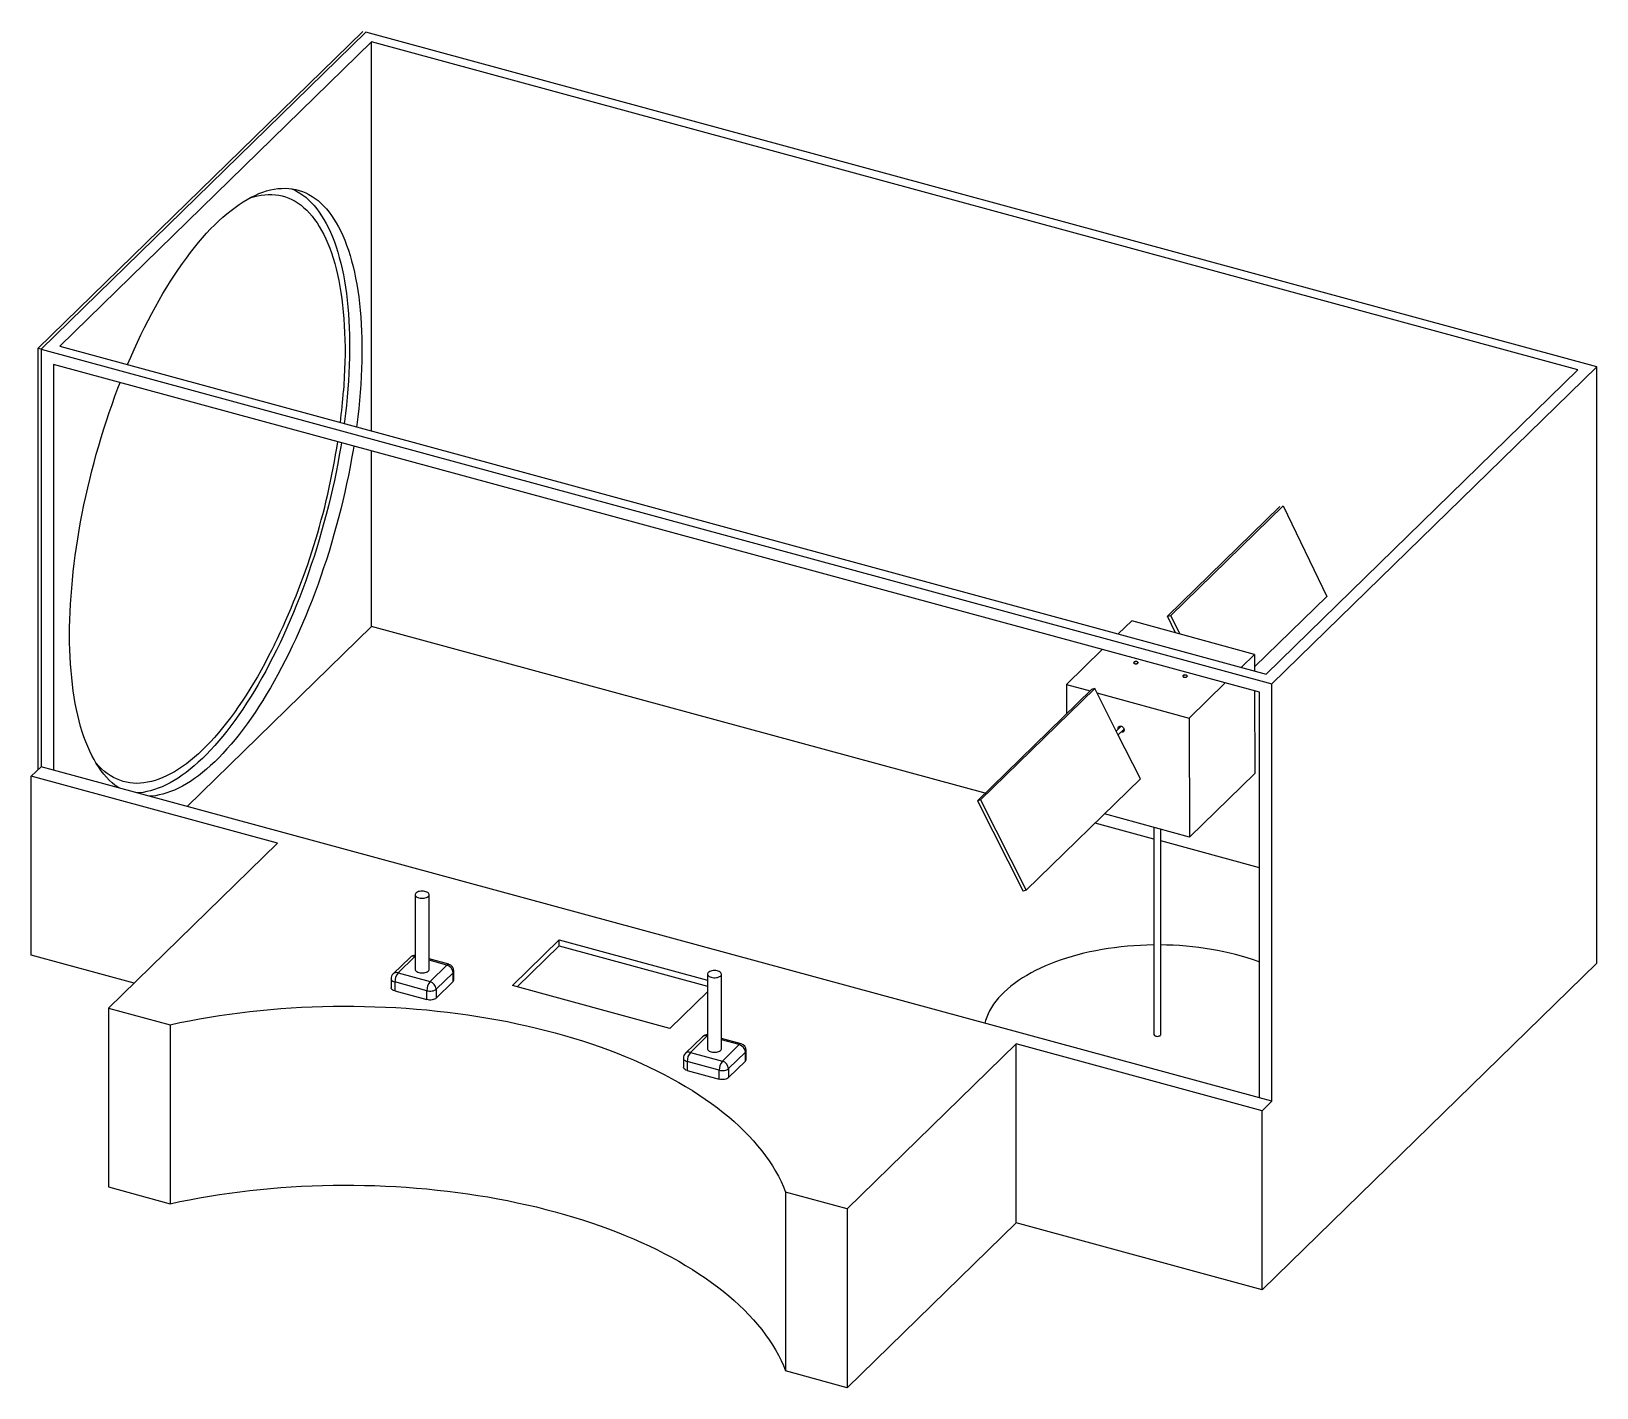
# Model space of a CAD drawing. Header units: millimetres. Extents: x -1367 to 1188, y 0 to 840.
# Drawn here: x -1367.4 to -1142.5, y 130.6 to 325.5 of the extents above; entities that cross this region are included whole.
import ezdxf

# ---------------------------------------------------------------- set-up
doc = ezdxf.new("R2010")
doc.units = ezdxf.units.MM
doc.header["$LTSCALE"] = 0.5
doc.layers.add('细实线', color=3, linetype='Continuous', lineweight=25)

msp = doc.modelspace()

# ---------------------------------------------------------------- linework, layer by layer
at = {"layer": '细实线'}
for p, q in [((-1319.81, 325.53), (-1366.48, 279.98)), ((-1319.37, 325.41), (-1366.04, 279.86)), ((-1318.54, 324.02), (-1363.34, 280.29)), ((-1142.49, 277.34), (-1319.37, 325.41)), ((-1145.19, 276.91), (-1318.54, 324.02)), ((-1318.54, 268.12), (-1318.54, 324.02)), ((-1366.04, 279.86), (-1366.48, 279.98)), ((-1366.48, 279.98), (-1366.48, 219.43)), ((-1366.04, 279.86), (-1366.04, 219.86)), ((-1366.04, 279.86), (-1189.16, 231.79)), ((-1363.34, 280.29), (-1189.99, 233.18)), ((-1190.93, 230.56), (-1364.27, 277.67)), ((-1364.27, 277.67), (-1364.27, 219.38)), ((-1189.99, 233.18), (-1145.19, 276.91)), ((-1189.16, 231.79), (-1142.49, 277.34)), ((-1142.49, 191.62), (-1142.49, 277.34)), ((-1318.54, 240.02), (-1318.54, 265.24)), ((-1204.16, 241.49), (-1188.01, 257.24)), ((-1203.7, 241.61), (-1187.55, 257.35)), ((-1187.55, 257.35), (-1181.26, 244.32)), ((-1181.26, 244.32), (-1191.65, 234.2)), ((-1209.31, 240.83), (-1211.24, 238.96)), ((-1191.65, 236), (-1209.31, 240.83)), ((-1204.16, 241.49), (-1203.7, 241.61)), ((-1203.01, 239.11), (-1204.16, 241.49)), ((-1202.41, 238.94), (-1203.7, 241.61)), ((-1318.54, 240.02), (-1345.04, 214.15)), ((-1230.36, 216.05), (-1318.54, 240.02)), ((-1213.55, 236.7), (-1218.69, 231.69)), ((-1209, 234.81), (-1209, 234.74)), ((-1208.4, 234.74), (-1208.4, 234.81)), ((-1193.55, 234.15), (-1191.65, 236)), ((-1191.65, 236), (-1191.65, 233.63)), ((-1201.94, 232.88), (-1201.94, 232.81)), ((-1201.34, 232.81), (-1201.34, 232.88)), ((-1201.03, 226.86), (-1195.86, 231.9)), ((-1189.16, 171.79), (-1189.16, 231.79)), ((-1215.07, 230.95), (-1231.49, 214.95)), ((-1214.61, 231.08), (-1231.03, 215.08)), ((-1218.69, 231.69), (-1215.28, 230.75)), ((-1218.69, 231.69), (-1218.69, 227.43)), ((-1214.61, 231.08), (-1215.07, 230.95)), ((-1211.33, 224.61), (-1214.61, 231.08)), ((-1214.31, 230.49), (-1201.03, 226.86)), ((-1191.64, 230.75), (-1191.62, 218.88)), ((-1190.93, 172.27), (-1190.93, 230.56)), ((-1210.82, 225.68), (-1211.52, 224.99)), ((-1211.24, 224.43), (-1210.4, 225.25)), ((-1211.03, 225.61), (-1211.02, 225.69)), ((-1211.01, 225.49), (-1211.03, 225.61)), ((-1210.56, 225.05), (-1210.56, 225.1)), ((-1201.03, 226.86), (-1201, 209.74)), ((-1208.04, 218.13), (-1211.33, 224.61)), ((-1367.44, 218.49), (-1366.04, 219.86)), ((-1332.06, 208.88), (-1367.44, 218.49)), ((-1367.44, 192.78), (-1367.44, 218.49)), ((-1364.27, 219.38), (-1366.04, 219.86)), ((-1190.93, 172.27), (-1364.27, 219.38)), ((-1191.62, 218.88), (-1201, 209.74)), ((-1224.46, 202.13), (-1208.04, 218.13)), ((-1231.03, 215.08), (-1231.49, 214.95)), ((-1231.49, 214.95), (-1224.92, 202)), ((-1231.03, 215.08), (-1224.46, 202.13)), ((-1206.12, 209.47), (-1214.57, 211.76)), ((-1201, 209.74), (-1213.22, 213.08)), ((-1206.12, 211.14), (-1206.12, 181.38)), ((-1205.12, 181.38), (-1205.12, 210.86)), ((-1356.33, 185.19), (-1332.06, 208.88)), ((-1190.93, 205.34), (-1205.12, 209.2)), ((-1312.28, 201.47), (-1312.28, 190.76)), ((-1310.28, 190.76), (-1310.28, 201.47)), ((-1224.46, 202.13), (-1224.92, 202)), ((-1298.31, 188.41), (-1291.59, 194.97)), ((-1297.62, 188.22), (-1291.59, 194.11)), ((-1291.59, 194.97), (-1270.27, 189.17)), ((-1291.59, 194.11), (-1291.59, 194.97)), ((-1291.59, 194.11), (-1270.27, 188.32)), ((-1352.67, 188.77), (-1367.44, 192.78)), ((-1313.01, 192.47), (-1315.44, 190.1)), ((-1312.31, 192.61), (-1314.74, 190.24)), ((-1312.28, 192.65), (-1312.31, 192.61)), ((-1312.28, 192.6), (-1312.31, 192.61)), ((-1307.45, 191.47), (-1310.28, 192.24)), ((-1307.72, 191.36), (-1310.28, 192.06)), ((-1310.14, 188.99), (-1307.72, 191.36)), ((-1190.56, 144.71), (-1142.49, 191.62)), ((-1315.74, 189.38), (-1315.74, 188.1)), ((-1314.74, 190.24), (-1310.14, 188.99)), ((-1306.83, 190.26), (-1309.26, 187.89)), ((-1309.26, 186.61), (-1306.83, 188.98)), ((-1306.83, 188.98), (-1306.83, 190.26)), ((-1306.72, 189.22), (-1306.72, 190.5)), ((-1270.27, 190.05), (-1270.27, 179.34)), ((-1268.27, 179.34), (-1268.27, 190.05)), ((-1310.61, 187.68), (-1315.21, 188.93)), ((-1315.21, 188.93), (-1315.21, 187.64)), ((-1315.21, 187.64), (-1310.61, 186.39)), ((-1310.61, 186.39), (-1310.61, 187.68)), ((-1309.26, 187.89), (-1309.26, 186.61)), ((-1275.67, 182.26), (-1298.31, 188.41)), ((-1270.27, 187.53), (-1275.67, 182.26)), ((-1356.33, 185.19), (-1347.49, 182.79)), ((-1356.33, 185.19), (-1356.33, 159.48)), ((-1347.49, 182.79), (-1347.49, 157.07)), ((-1271, 181.05), (-1273.43, 178.68)), ((-1270.3, 181.19), (-1272.73, 178.82)), ((-1270.27, 181.23), (-1270.3, 181.19)), ((-1270.27, 181.18), (-1270.3, 181.19)), ((-1265.44, 180.05), (-1268.27, 180.82)), ((-1265.7, 179.94), (-1268.27, 180.64)), ((-1225.93, 180.04), (-1250.2, 156.35)), ((-1190.56, 170.42), (-1225.93, 180.04)), ((-1225.93, 154.32), (-1225.93, 180.04)), ((-1273.73, 177.97), (-1273.73, 176.68)), ((-1272.73, 178.82), (-1268.13, 177.57)), ((-1268.13, 177.57), (-1265.7, 179.94)), ((-1264.82, 178.85), (-1267.25, 176.48)), ((-1264.82, 177.56), (-1264.82, 178.85)), ((-1264.7, 177.8), (-1264.7, 179.09)), ((-1268.6, 176.26), (-1273.2, 177.51)), ((-1273.2, 177.51), (-1273.2, 176.23)), ((-1273.2, 176.23), (-1268.6, 174.98)), ((-1268.6, 174.98), (-1268.6, 176.26)), ((-1267.25, 175.19), (-1264.82, 177.56)), ((-1267.25, 176.48), (-1267.25, 175.19)), ((-1189.16, 171.79), (-1190.93, 172.27)), ((-1190.56, 170.42), (-1189.16, 171.79)), ((-1190.56, 144.71), (-1190.56, 170.42)), ((-1356.33, 159.48), (-1347.49, 157.07)), ((-1250.2, 156.35), (-1259.05, 158.75)), ((-1259.05, 158.75), (-1259.05, 133.04)), ((-1250.2, 156.35), (-1250.2, 130.63)), ((-1225.93, 154.32), (-1250.2, 130.63)), ((-1190.56, 144.71), (-1225.93, 154.32)), ((-1250.2, 130.63), (-1259.05, 133.04))]:
    msp.add_line(p, q, dxfattribs=at)
at = {"layer": '细实线', "flags": 128}
for points in [[(-1353.62, 277.65), (-1353.16, 278.73), (-1352.68, 279.81), (-1352.19, 280.88), (-1351.69, 281.94), (-1351.18, 282.97), (-1350.67, 283.99), (-1350.14, 284.98), (-1349.61, 285.96), (-1349.08, 286.91), (-1348.53, 287.85), (-1347.98, 288.76), (-1347.43, 289.65), (-1346.87, 290.51), (-1346.3, 291.36), (-1345.73, 292.17), (-1345.16, 292.96), (-1344.58, 293.73), (-1344, 294.46), (-1343.42, 295.17), (-1342.84, 295.85), (-1342.26, 296.51), (-1341.67, 297.13), (-1341.08, 297.73), (-1340.5, 298.29), (-1339.91, 298.83), (-1339.33, 299.33), (-1338.74, 299.8), (-1338.16, 300.24), (-1337.58, 300.65), (-1337, 301.03), (-1336.43, 301.37), (-1335.86, 301.68), (-1335.29, 301.96), (-1334.73, 302.21), (-1334.17, 302.42), (-1333.62, 302.6), (-1333.07, 302.74), (-1332.53, 302.85), (-1331.99, 302.93), (-1331.47, 302.97), (-1330.95, 302.98), (-1330.44, 302.95), (-1329.93, 302.89), (-1329.44, 302.8), (-1328.95, 302.67), (-1328.47, 302.51), (-1328.01, 302.31), (-1327.55, 302.09), (-1327.1, 301.82), (-1326.67, 301.53), (-1326.24, 301.2), (-1325.83, 300.84), (-1325.43, 300.45), (-1325.04, 300.02), (-1324.66, 299.56), (-1324.3, 299.07), (-1323.95, 298.55), (-1323.61, 298), (-1323.28, 297.42), (-1322.97, 296.81), (-1322.68, 296.17), (-1322.39, 295.51), (-1322.13, 294.81), (-1321.87, 294.09), (-1321.63, 293.33), (-1321.41, 292.56), (-1321.2, 291.75), (-1321.01, 290.92), (-1320.83, 290.07), (-1320.67, 289.19), (-1320.52, 288.29), (-1320.39, 287.37), (-1320.28, 286.42), (-1320.18, 285.46), (-1320.1, 284.47), (-1320.04, 283.46), (-1319.99, 282.44), (-1319.95, 281.39), (-1319.94, 280.33), (-1319.94, 279.26), (-1319.95, 278.16), (-1319.99, 277.06), (-1320.04, 275.93), (-1320.1, 274.8), (-1320.18, 273.65), (-1320.28, 272.5), (-1320.39, 271.33), (-1320.52, 270.15), (-1320.67, 268.97), (-1320.7, 268.71)], [(-1336.05, 301.58), (-1336.04, 301.59), (-1335.49, 301.76), (-1334.95, 301.89), (-1334.42, 301.99), (-1333.9, 302.06), (-1333.38, 302.09), (-1332.87, 302.09), (-1332.37, 302.05), (-1331.87, 301.98), (-1331.39, 301.87), (-1330.91, 301.73), (-1330.45, 301.56), (-1329.99, 301.35), (-1329.54, 301.11), (-1329.11, 300.84), (-1328.68, 300.53), (-1328.27, 300.19), (-1327.87, 299.82), (-1327.48, 299.42), (-1327.1, 298.98), (-1326.74, 298.51), (-1326.38, 298.01), (-1326.05, 297.48), (-1325.72, 296.92), (-1325.41, 296.33), (-1325.11, 295.71), (-1324.83, 295.06), (-1324.56, 294.38), (-1324.31, 293.68), (-1324.07, 292.94), (-1323.84, 292.18), (-1323.63, 291.39), (-1323.44, 290.58), (-1323.26, 289.75), (-1323.1, 288.88), (-1322.95, 288), (-1322.82, 287.09), (-1322.71, 286.16), (-1322.61, 285.21), (-1322.53, 284.24), (-1322.46, 283.25), (-1322.41, 282.24), (-1322.38, 281.21), (-1322.36, 280.16), (-1322.36, 279.1), (-1322.38, 278.02), (-1322.41, 276.93), (-1322.46, 275.82), (-1322.53, 274.71), (-1322.59, 273.89)], [(-1330.03, 302.91), (-1329.78, 302.79), (-1329.32, 302.57), (-1328.87, 302.3), (-1328.44, 302.01), (-1328.01, 301.68), (-1327.6, 301.32), (-1327.2, 300.93), (-1326.81, 300.5), (-1326.43, 300.04), (-1326.07, 299.55), (-1325.72, 299.04), (-1325.38, 298.48), (-1325.05, 297.9), (-1324.74, 297.29), (-1324.45, 296.65), (-1324.16, 295.99), (-1323.89, 295.29), (-1323.64, 294.57), (-1323.4, 293.82), (-1323.18, 293.04), (-1322.97, 292.23), (-1322.78, 291.4), (-1322.6, 290.55), (-1322.44, 289.67), (-1322.29, 288.77), (-1322.16, 287.85), (-1322.05, 286.9), (-1321.95, 285.94), (-1321.87, 284.95), (-1321.8, 283.94), (-1321.76, 282.92), (-1321.72, 281.87), (-1321.71, 280.81), (-1321.71, 279.74), (-1321.72, 278.64), (-1321.76, 277.54), (-1321.8, 276.42), (-1321.87, 275.28), (-1321.95, 274.14), (-1322.05, 272.98), (-1322.16, 271.81), (-1322.29, 270.63), (-1322.44, 269.45), (-1322.47, 269.19)], [(-1361.94, 238.8), (-1361.93, 239.89), (-1361.91, 240.99), (-1361.86, 242.1), (-1361.81, 243.23), (-1361.73, 244.37), (-1361.64, 245.52), (-1361.54, 246.68), (-1361.42, 247.86), (-1361.28, 249.04), (-1361.12, 250.23), (-1360.95, 251.42), (-1360.77, 252.63), (-1360.57, 253.83), (-1360.35, 255.05), (-1360.12, 256.26), (-1359.88, 257.48), (-1359.62, 258.7), (-1359.34, 259.92), (-1359.05, 261.14), (-1358.75, 262.36), (-1358.43, 263.57), (-1358.1, 264.78), (-1357.75, 265.99), (-1357.4, 267.19), (-1357.02, 268.39), (-1356.64, 269.58), (-1356.25, 270.76), (-1355.84, 271.93), (-1355.42, 273.1), (-1354.99, 274.25), (-1354.68, 275.06)], [(-1322.88, 266.42), (-1322.97, 265.85), (-1323.18, 264.64), (-1323.4, 263.42), (-1323.64, 262.21), (-1323.89, 260.99), (-1324.16, 259.77), (-1324.45, 258.55), (-1324.74, 257.33), (-1325.05, 256.11), (-1325.38, 254.9), (-1325.72, 253.69), (-1326.07, 252.48), (-1326.43, 251.29), (-1326.81, 250.09), (-1327.2, 248.91), (-1327.6, 247.73), (-1328.01, 246.56), (-1328.44, 245.4), (-1328.87, 244.26), (-1329.32, 243.12), (-1329.78, 242), (-1330.24, 240.9), (-1330.72, 239.8), (-1331.21, 238.73), (-1331.7, 237.67), (-1332.2, 236.62), (-1332.72, 235.6), (-1333.24, 234.59), (-1333.76, 233.61), (-1334.3, 232.64), (-1334.84, 231.69), (-1335.39, 230.77), (-1335.94, 229.87), (-1336.5, 228.99), (-1337.06, 228.14), (-1337.62, 227.31), (-1338.2, 226.51), (-1338.77, 225.73), (-1339.35, 224.98), (-1339.93, 224.26), (-1340.51, 223.56), (-1341.09, 222.89), (-1341.68, 222.25), (-1342.27, 221.64), (-1342.85, 221.06), (-1343.44, 220.52), (-1344.02, 220), (-1344.61, 219.51), (-1345.19, 219.05), (-1345.77, 218.63), (-1346.35, 218.23), (-1346.93, 217.87), (-1347.5, 217.55), (-1348.07, 217.25), (-1348.64, 216.99), (-1349.2, 216.76), (-1349.75, 216.57), (-1350.3, 216.4), (-1350.84, 216.28), (-1351.38, 216.18), (-1351.91, 216.13), (-1352.22, 216.11)], [(-1321.11, 265.94), (-1321.2, 265.37), (-1321.41, 264.16), (-1321.63, 262.94), (-1321.87, 261.73), (-1322.13, 260.51), (-1322.39, 259.29), (-1322.68, 258.07), (-1322.97, 256.85), (-1323.28, 255.63), (-1323.61, 254.42), (-1323.95, 253.21), (-1324.3, 252), (-1324.66, 250.8), (-1325.04, 249.61), (-1325.43, 248.43), (-1325.83, 247.25), (-1326.24, 246.08), (-1326.67, 244.92), (-1327.1, 243.78), (-1327.55, 242.64), (-1328.01, 241.52), (-1328.47, 240.42), (-1328.95, 239.32), (-1329.44, 238.25), (-1329.93, 237.19), (-1330.44, 236.14), (-1330.95, 235.12), (-1331.47, 234.11), (-1331.99, 233.12), (-1332.53, 232.16), (-1333.07, 231.21), (-1333.62, 230.29), (-1334.17, 229.39), (-1334.73, 228.51), (-1335.29, 227.66), (-1335.86, 226.83), (-1336.43, 226.03), (-1337, 225.25), (-1337.58, 224.5), (-1338.16, 223.78), (-1338.74, 223.08), (-1339.33, 222.41), (-1339.91, 221.77), (-1340.5, 221.16), (-1341.08, 220.58), (-1341.67, 220.03), (-1342.26, 219.52), (-1342.84, 219.03), (-1343.42, 218.57), (-1344, 218.15), (-1344.58, 217.75), (-1345.16, 217.39), (-1345.73, 217.06), (-1346.3, 216.77), (-1346.87, 216.51), (-1347.43, 216.28), (-1347.98, 216.09), (-1348.53, 215.92), (-1349.08, 215.8), (-1349.61, 215.7), (-1350.14, 215.64), (-1350.46, 215.63)], [(-1354.83, 216.81), (-1354.99, 216.92), (-1355.42, 217.23), (-1355.84, 217.57), (-1356.25, 217.95), (-1356.64, 218.36), (-1357.02, 218.8), (-1357.4, 219.28), (-1357.75, 219.78), (-1358.1, 220.31), (-1358.43, 220.88), (-1358.75, 221.48), (-1359.05, 222.1), (-1359.34, 222.75), (-1359.62, 223.44), (-1359.88, 224.15), (-1360.12, 224.88), (-1360.35, 225.65), (-1360.57, 226.44), (-1360.77, 227.26), (-1360.95, 228.1), (-1361.12, 228.96), (-1361.28, 229.85), (-1361.42, 230.76), (-1361.54, 231.7), (-1361.64, 232.66), (-1361.73, 233.63), (-1361.81, 234.63), (-1361.86, 235.65), (-1361.91, 236.68), (-1361.93, 237.73), (-1361.94, 238.8)], [(-1332.49, 237.43), (-1332.87, 236.67), (-1333.38, 235.68), (-1333.9, 234.7), (-1334.42, 233.74), (-1334.95, 232.8), (-1335.49, 231.89), (-1336.04, 230.99), (-1336.58, 230.12), (-1337.14, 229.28), (-1337.7, 228.46), (-1338.26, 227.66), (-1338.83, 226.89), (-1339.39, 226.15), (-1339.97, 225.43), (-1340.54, 224.74), (-1341.12, 224.08), (-1341.69, 223.45), (-1342.27, 222.85), (-1342.85, 222.28), (-1343.43, 221.73), (-1344.01, 221.22), (-1344.58, 220.74), (-1345.16, 220.3), (-1345.73, 219.88), (-1346.3, 219.5), (-1346.87, 219.14), (-1347.43, 218.83), (-1347.99, 218.54), (-1348.55, 218.29), (-1349.1, 218.07), (-1349.65, 217.88), (-1350.19, 217.73), (-1350.72, 217.62), (-1351.25, 217.53), (-1351.77, 217.48), (-1352.29, 217.47), (-1352.79, 217.49), (-1353.29, 217.54), (-1353.78, 217.63), (-1354.26, 217.75), (-1354.73, 217.91), (-1355.19, 218.1), (-1355.65, 218.32), (-1356.09, 218.58), (-1356.52, 218.87), (-1356.94, 219.19), (-1357.34, 219.55), (-1357.74, 219.94), (-1358.12, 220.36), (-1358.12, 220.36)], [(-1208.41, 234.73), (-1208.38, 234.78), (-1208.38, 234.84), (-1208.41, 234.89), (-1208.48, 234.94), (-1208.57, 234.97), (-1208.68, 234.98), (-1208.79, 234.98), (-1208.89, 234.95), (-1208.97, 234.91), (-1209.02, 234.86), (-1209.03, 234.81), (-1209.01, 234.75), (-1208.96, 234.7), (-1208.88, 234.67), (-1208.78, 234.64), (-1208.67, 234.64), (-1208.57, 234.65), (-1208.48, 234.69), (-1208.41, 234.73)], [(-1208.44, 234.74), (-1208.41, 234.79), (-1208.41, 234.84), (-1208.45, 234.89), (-1208.52, 234.93), (-1208.61, 234.96), (-1208.72, 234.97), (-1208.82, 234.95), (-1208.91, 234.93), (-1208.97, 234.88), (-1209, 234.83), (-1209, 234.78), (-1208.96, 234.73), (-1208.89, 234.69), (-1208.8, 234.66), (-1208.69, 234.66), (-1208.59, 234.67), (-1208.5, 234.7), (-1208.44, 234.74)], [(-1201.93, 232.96), (-1201.96, 232.9), (-1201.96, 232.85), (-1201.93, 232.8), (-1201.86, 232.75), (-1201.77, 232.72), (-1201.66, 232.71), (-1201.55, 232.71), (-1201.46, 232.74), (-1201.38, 232.77), (-1201.33, 232.82), (-1201.31, 232.88), (-1201.33, 232.93), (-1201.38, 232.98), (-1201.46, 233.02), (-1201.56, 233.04), (-1201.67, 233.05), (-1201.77, 233.03), (-1201.86, 233), (-1201.93, 232.96)], [(-1201.37, 232.81), (-1201.34, 232.86), (-1201.34, 232.91), (-1201.38, 232.96), (-1201.45, 233), (-1201.55, 233.03), (-1201.65, 233.03), (-1201.75, 233.02), (-1201.84, 232.99), (-1201.9, 232.95), (-1201.94, 232.9), (-1201.93, 232.84), (-1201.89, 232.8), (-1201.82, 232.76), (-1201.73, 232.73), (-1201.63, 232.72), (-1201.52, 232.73), (-1201.44, 232.76), (-1201.37, 232.81)], [(-1211.25, 225.26), (-1211.26, 225.38), (-1211.25, 225.49), (-1211.2, 225.58), (-1211.12, 225.65), (-1211.03, 225.69), (-1210.91, 225.7), (-1210.79, 225.68), (-1210.67, 225.62), (-1210.57, 225.54), (-1210.48, 225.43), (-1210.42, 225.32), (-1210.38, 225.2), (-1210.38, 225.08), (-1210.42, 224.98), (-1210.48, 224.89), (-1210.57, 224.84), (-1210.67, 224.81), (-1210.79, 224.82), (-1210.83, 224.83)], [(-1311.74, 201.01), (-1311.57, 200.98), (-1311.38, 200.96), (-1311.19, 200.96), (-1311, 200.97), (-1310.83, 201.01), (-1310.66, 201.06), (-1310.53, 201.13), (-1310.41, 201.21), (-1310.33, 201.3), (-1310.29, 201.39), (-1310.28, 201.49), (-1310.3, 201.59), (-1310.36, 201.68), (-1310.46, 201.77), (-1310.58, 201.84), (-1310.73, 201.9), (-1310.89, 201.95), (-1311.08, 201.98), (-1311.27, 201.99), (-1311.46, 201.98), (-1311.64, 201.95), (-1311.81, 201.91), (-1311.96, 201.85), (-1312.08, 201.77), (-1312.18, 201.69), (-1312.24, 201.6), (-1312.27, 201.5), (-1312.27, 201.4), (-1312.22, 201.31), (-1312.15, 201.22), (-1312.04, 201.14), (-1311.9, 201.07), (-1311.74, 201.01)], [(-1206.12, 194.25), (-1206.18, 194.25), (-1207.12, 194.23), (-1208.06, 194.19), (-1208.99, 194.14), (-1209.92, 194.06), (-1210.84, 193.97), (-1211.76, 193.86), (-1212.67, 193.73), (-1213.56, 193.59), (-1214.45, 193.42), (-1215.32, 193.25), (-1216.18, 193.05), (-1217.03, 192.84), (-1217.86, 192.61), (-1218.67, 192.36), (-1219.46, 192.1), (-1220.24, 191.83), (-1220.99, 191.54), (-1221.72, 191.23), (-1222.43, 190.91), (-1223.11, 190.58), (-1223.77, 190.23), (-1224.4, 189.88), (-1225.01, 189.51), (-1225.59, 189.12), (-1226.14, 188.73), (-1226.67, 188.33), (-1227.16, 187.92), (-1227.62, 187.49), (-1228.05, 187.06), (-1228.45, 186.63), (-1228.82, 186.18), (-1229.15, 185.73), (-1229.45, 185.27), (-1229.72, 184.8), (-1229.95, 184.33), (-1230.15, 183.86), (-1230.32, 183.38), (-1230.42, 183)], [(-1206.12, 194.25), (-1206.18, 194.25), (-1207.12, 194.23), (-1208.06, 194.19), (-1208.99, 194.14), (-1209.92, 194.06), (-1210.84, 193.97), (-1211.76, 193.86), (-1212.67, 193.73), (-1213.56, 193.59), (-1214.45, 193.42), (-1215.32, 193.25), (-1216.18, 193.05), (-1217.03, 192.84), (-1217.86, 192.61), (-1218.67, 192.36), (-1219.46, 192.1), (-1220.24, 191.83), (-1220.99, 191.54), (-1221.72, 191.23), (-1222.43, 190.91), (-1223.11, 190.58), (-1223.77, 190.23), (-1224.4, 189.88), (-1225.01, 189.51), (-1225.59, 189.12), (-1226.14, 188.73), (-1226.67, 188.33), (-1227.16, 187.92), (-1227.62, 187.49), (-1228.05, 187.06), (-1228.45, 186.63), (-1228.82, 186.18), (-1229.15, 185.73), (-1229.45, 185.27), (-1229.72, 184.8), (-1229.95, 184.33), (-1230.15, 183.86), (-1230.32, 183.38), (-1230.42, 183)], [(-1190.93, 191.8), (-1191.15, 191.88), (-1191.93, 192.15), (-1192.72, 192.41), (-1193.54, 192.65), (-1194.37, 192.88), (-1195.22, 193.09), (-1196.08, 193.28), (-1196.96, 193.46), (-1197.85, 193.62), (-1198.75, 193.76), (-1199.65, 193.88), (-1200.57, 193.99), (-1201.5, 194.08), (-1202.43, 194.15), (-1203.36, 194.2), (-1204.3, 194.24), (-1205.12, 194.25)], [(-1190.93, 191.8), (-1191.15, 191.88), (-1191.93, 192.15), (-1192.72, 192.41), (-1193.54, 192.65), (-1194.37, 192.88), (-1195.22, 193.09), (-1196.08, 193.28), (-1196.96, 193.46), (-1197.85, 193.62), (-1198.75, 193.76), (-1199.65, 193.88), (-1200.57, 193.99), (-1201.5, 194.08), (-1202.43, 194.15), (-1203.36, 194.2), (-1204.3, 194.24), (-1205.12, 194.25)], [(-1315.74, 189.38), (-1315.74, 189.33), (-1315.7, 189.23), (-1315.62, 189.14), (-1315.51, 189.06), (-1315.37, 188.98), (-1315.21, 188.93)], [(-1312.28, 190.76), (-1312.27, 190.69), (-1312.22, 190.59), (-1312.15, 190.5), (-1312.04, 190.42), (-1311.9, 190.35), (-1311.74, 190.3)], [(-1311.74, 190.3), (-1311.57, 190.26), (-1311.38, 190.24), (-1311.19, 190.24), (-1311, 190.26), (-1310.83, 190.3), (-1310.66, 190.35), (-1310.53, 190.41), (-1310.41, 190.49), (-1310.33, 190.58), (-1310.29, 190.68), (-1310.28, 190.76)], [(-1269.73, 189.6), (-1269.56, 189.56), (-1269.37, 189.54), (-1269.18, 189.54), (-1268.99, 189.56), (-1268.82, 189.59), (-1268.65, 189.65), (-1268.52, 189.71), (-1268.4, 189.79), (-1268.32, 189.88), (-1268.28, 189.97), (-1268.27, 190.07), (-1268.29, 190.17), (-1268.35, 190.26), (-1268.45, 190.35), (-1268.57, 190.42), (-1268.72, 190.48), (-1268.88, 190.53), (-1269.07, 190.56), (-1269.26, 190.57), (-1269.45, 190.56), (-1269.63, 190.53), (-1269.8, 190.49), (-1269.95, 190.43), (-1270.07, 190.36), (-1270.17, 190.27), (-1270.23, 190.18), (-1270.26, 190.08), (-1270.26, 189.98), (-1270.21, 189.89), (-1270.14, 189.8), (-1270.03, 189.72), (-1269.89, 189.65), (-1269.73, 189.6)], [(-1315.21, 187.64), (-1315.37, 187.7), (-1315.51, 187.77), (-1315.62, 187.85), (-1315.7, 187.95), (-1315.74, 188.05), (-1315.74, 188.1)], [(-1310.61, 187.68), (-1310.43, 187.64), (-1310.24, 187.62), (-1310.04, 187.62), (-1309.85, 187.64), (-1309.67, 187.68), (-1309.5, 187.74), (-1309.37, 187.81), (-1309.26, 187.89)], [(-1347.49, 182.79), (-1346.1, 183.09), (-1344.69, 183.37), (-1343.27, 183.63), (-1341.84, 183.87), (-1340.4, 184.1), (-1338.95, 184.31), (-1337.49, 184.5), (-1336.03, 184.68), (-1334.55, 184.84), (-1333.07, 184.98), (-1331.58, 185.1), (-1330.09, 185.2), (-1328.59, 185.29), (-1327.09, 185.36), (-1325.59, 185.41), (-1324.08, 185.44), (-1322.58, 185.45), (-1321.07, 185.45), (-1319.56, 185.42), (-1318.06, 185.38), (-1316.56, 185.32), (-1315.06, 185.25), (-1313.56, 185.15), (-1312.07, 185.04), (-1310.59, 184.91), (-1309.11, 184.76), (-1307.64, 184.59), (-1306.17, 184.41), (-1304.72, 184.21), (-1303.27, 183.99), (-1301.84, 183.75), (-1300.42, 183.5), (-1299, 183.23), (-1297.61, 182.94), (-1296.22, 182.63), (-1294.85, 182.31), (-1293.49, 181.97), (-1292.15, 181.62), (-1290.83, 181.25), (-1289.52, 180.86), (-1288.23, 180.46), (-1286.96, 180.04), (-1285.71, 179.61), (-1284.48, 179.17), (-1283.27, 178.7), (-1282.08, 178.23), (-1280.91, 177.74), (-1279.77, 177.23), (-1278.65, 176.71), (-1277.55, 176.18), (-1276.48, 175.64), (-1275.43, 175.08), (-1274.41, 174.51), (-1273.41, 173.93), (-1272.44, 173.33), (-1271.5, 172.73), (-1270.58, 172.11), (-1269.7, 171.49), (-1268.84, 170.85), (-1268.01, 170.2), (-1267.21, 169.54), (-1266.44, 168.87), (-1265.7, 168.2), (-1265, 167.51), (-1264.32, 166.82), (-1263.68, 166.12), (-1263.06, 165.41), (-1262.48, 164.69), (-1261.94, 163.97), (-1261.42, 163.24), (-1260.94, 162.51), (-1260.5, 161.76), (-1260.08, 161.02), (-1259.7, 160.27), (-1259.36, 159.51), (-1259.05, 158.75)], [(-1309.26, 186.61), (-1309.37, 186.52), (-1309.5, 186.45), (-1309.67, 186.4), (-1309.85, 186.36), (-1310.04, 186.34), (-1310.24, 186.34), (-1310.43, 186.36), (-1310.61, 186.39)], [(-1205.85, 181.15), (-1205.73, 181.13), (-1205.59, 181.12), (-1205.46, 181.14), (-1205.34, 181.17), (-1205.24, 181.21), (-1205.16, 181.27), (-1205.13, 181.34), (-1205.12, 181.38)], [(-1273.73, 177.97), (-1273.72, 177.91), (-1273.68, 177.81), (-1273.61, 177.72), (-1273.5, 177.64), (-1273.36, 177.57), (-1273.2, 177.51)], [(-1270.27, 179.34), (-1270.26, 179.27), (-1270.21, 179.17), (-1270.14, 179.09), (-1270.03, 179), (-1269.89, 178.94), (-1269.73, 178.88)], [(-1269.73, 178.88), (-1269.56, 178.85), (-1269.37, 178.83), (-1269.18, 178.83), (-1268.99, 178.84), (-1268.82, 178.88), (-1268.65, 178.93), (-1268.52, 179), (-1268.4, 179.08), (-1268.32, 179.17), (-1268.28, 179.26), (-1268.27, 179.34)], [(-1273.2, 176.23), (-1273.36, 176.28), (-1273.5, 176.35), (-1273.61, 176.44), (-1273.68, 176.53), (-1273.72, 176.63), (-1273.73, 176.68)], [(-1268.6, 176.26), (-1268.42, 176.22), (-1268.22, 176.2), (-1268.03, 176.2), (-1267.83, 176.22), (-1267.65, 176.26), (-1267.49, 176.32), (-1267.35, 176.39), (-1267.25, 176.48)], [(-1267.25, 175.19), (-1267.35, 175.11), (-1267.49, 175.03), (-1267.65, 174.98), (-1267.83, 174.94), (-1268.03, 174.92), (-1268.22, 174.92), (-1268.42, 174.94), (-1268.6, 174.98)], [(-1347.49, 157.07), (-1346.1, 157.37), (-1344.69, 157.65), (-1343.27, 157.91), (-1341.84, 158.16), (-1340.4, 158.39), (-1338.95, 158.6), (-1337.49, 158.79), (-1336.03, 158.96), (-1334.55, 159.12), (-1333.07, 159.26), (-1331.58, 159.38), (-1330.09, 159.49), (-1328.59, 159.57), (-1327.09, 159.64), (-1325.59, 159.69), (-1324.08, 159.72), (-1322.58, 159.74), (-1321.07, 159.73), (-1319.56, 159.71), (-1318.06, 159.67), (-1316.56, 159.61), (-1315.06, 159.53), (-1313.56, 159.44), (-1312.07, 159.32), (-1310.59, 159.19), (-1309.11, 159.04), (-1307.64, 158.88), (-1306.17, 158.69), (-1304.72, 158.49), (-1303.27, 158.27), (-1301.84, 158.04), (-1300.42, 157.78), (-1299, 157.51), (-1297.61, 157.22), (-1296.22, 156.92), (-1294.85, 156.6), (-1293.49, 156.26), (-1292.15, 155.9), (-1290.83, 155.53), (-1289.52, 155.15), (-1288.23, 154.75), (-1286.96, 154.33), (-1285.71, 153.9), (-1284.48, 153.45), (-1283.27, 152.99), (-1282.08, 152.51), (-1280.91, 152.02), (-1279.77, 151.52), (-1278.65, 151), (-1277.55, 150.47), (-1276.48, 149.92), (-1275.43, 149.37), (-1274.41, 148.8), (-1273.41, 148.21), (-1272.44, 147.62), (-1271.5, 147.01), (-1270.58, 146.4), (-1269.7, 145.77), (-1268.84, 145.13), (-1268.01, 144.48), (-1267.21, 143.83), (-1266.44, 143.16), (-1265.7, 142.48), (-1265, 141.8), (-1264.32, 141.1), (-1263.68, 140.4), (-1263.06, 139.69), (-1262.48, 138.98), (-1261.94, 138.25), (-1261.42, 137.53), (-1260.94, 136.79), (-1260.5, 136.05), (-1260.08, 135.3), (-1259.7, 134.55), (-1259.36, 133.8), (-1259.05, 133.04)]]:
    msp.add_lwpolyline(points, dxfattribs=at)
at = {"layer": '细实线'}
for centre, radius, start, end in [((-1422.3, 281.41), 100, 353.0656, 355.6838), ((-1422.3, 281.41), 100, 333.9072, 351.4601), ((-1210.47, 225.47), 0.426, 252.9901, 280.7536), ((-1312.31, 191.75), 1, 87.7414, 134.305), ((-1312.54, 191.93), 0.715, 71.5838, 131.3262), ((-1307.5, 191.2), 0.27, 80.7318, 143.9675), ((-1308.04, 190.19), 1.21, 3.3916, 74.3338), ((-1307.72, 190.5), 1, 0, 74.7955), ((-1314.74, 189.38), 1, 134.305, 180), ((-1314.97, 189.56), 0.715, 71.5838, 131.3262), ((-1313.16, 188.94), 2.04, 140.5129, 180.3434), ((-1308.56, 187.69), 2.04, 140.5129, 180.3434), ((-1310.47, 187.82), 1.21, 3.3916, 74.3338), ((-1307.05, 190.52), 0.332, 310.6406, 357.9975), ((-1307.05, 189.23), 0.332, 310.6406, 357.9975), ((-1270.3, 180.34), 1, 87.8921, 134.305), ((-1270.53, 180.51), 0.715, 71.5838, 131.3262), ((-1265.48, 179.78), 0.27, 80.7318, 143.9675), ((-1265.7, 179.09), 1, 0, 74.7955), ((-1205.83, 181.45), 0.302, 194.0352, 264.9618), ((-1272.73, 177.97), 1, 134.305, 180), ((-1272.96, 178.14), 0.715, 71.5838, 131.3262), ((-1271.15, 177.52), 2.04, 140.5129, 180.3434), ((-1266.03, 178.77), 1.21, 3.3916, 74.3338), ((-1265.04, 179.1), 0.332, 310.6406, 357.9975), ((-1265.04, 177.81), 0.332, 310.6406, 357.9975), ((-1266.55, 176.27), 2.04, 140.5129, 180.3434), ((-1268.46, 176.4), 1.21, 3.3916, 74.3338)]:
    msp.add_arc(centre, radius, start, end, dxfattribs=at)

doc.saveas('drawing.dxf')
